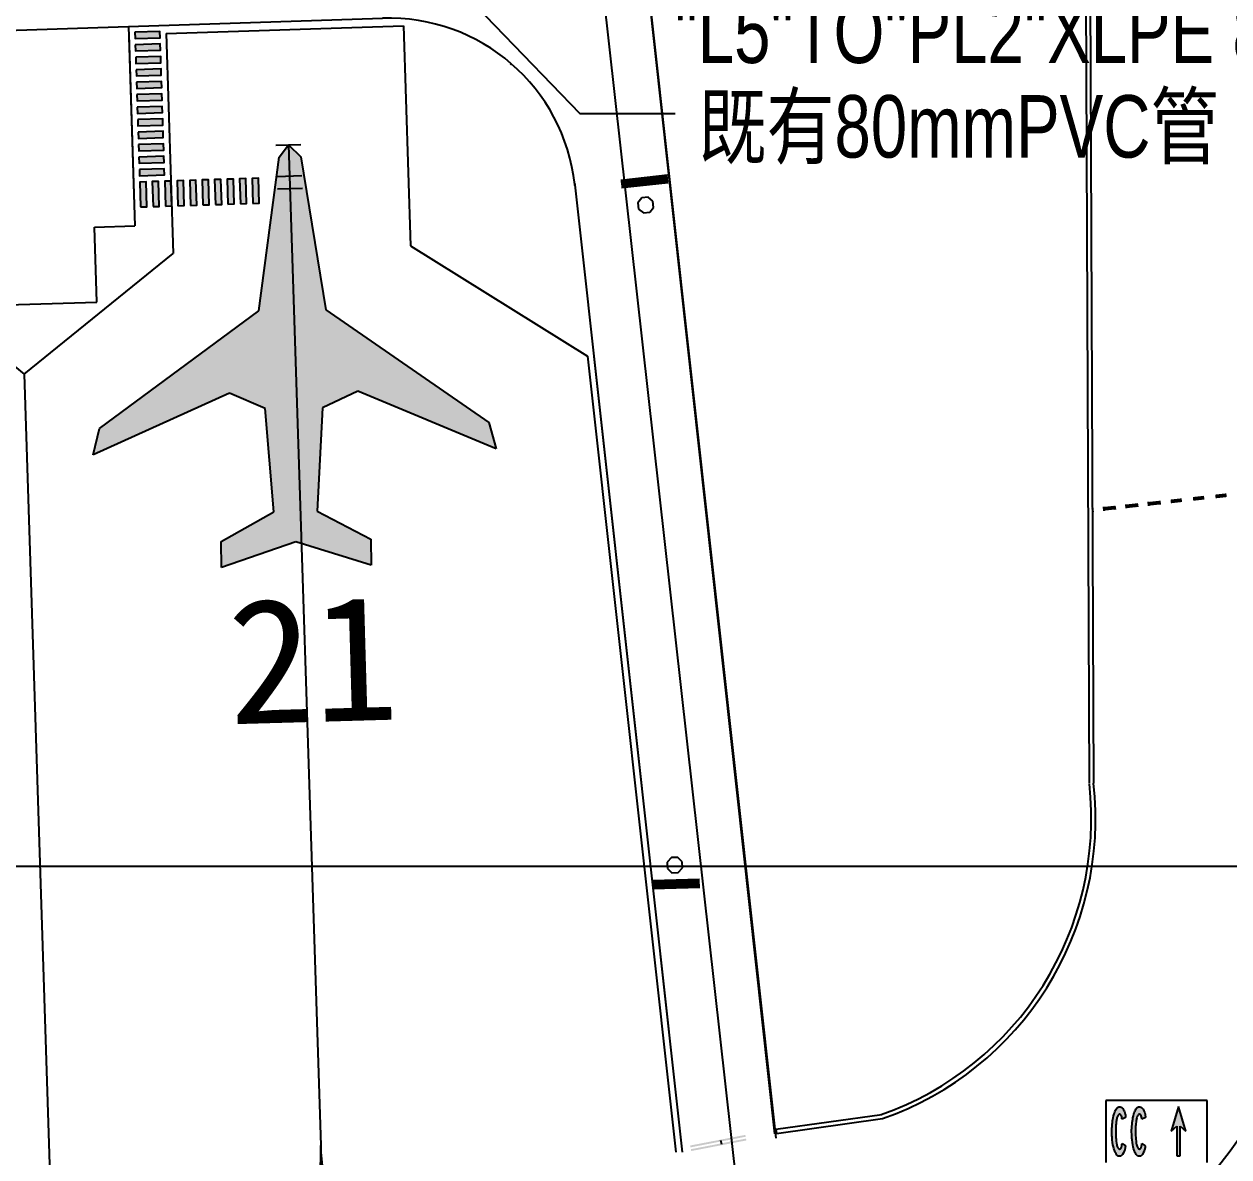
# Model space of a CAD drawing. Header units: millimetres. Extents: x 1358 to 1865, y 706 to 1003.
# Drawn here: x 1633.85 to 1657.41, y 851.99 to 874.15 of the extents above; entities that cross this region are included whole.
import ezdxf

# ---------------------------------------------------------------- set-up
doc = ezdxf.new("R2010")
doc.units = ezdxf.units.MM
doc.layers.add('建築', color=7, linetype='Continuous')
doc.layers.add('文字', color=6, linetype='Continuous')
doc.styles.add('新細明體', font='')
doc.styles.add('細明體', font='')
doc.styles.get('新細明體').set_extended_font_data('新細明體')
doc.styles.get('細明體').set_extended_font_data('細明體')

msp = doc.modelspace()

# ---------------------------------------------------------------- hatches: boundary and pattern name
at = {"layer": '建築', "ltscale": 1000}
h = msp.add_hatch(color=256, dxfattribs=at)
h.paths.add_polyline_path([(1636.509, 874.002), (1636.021, 873.987), (1636.025, 873.865), (1636.513, 873.88)])
h.paths.add_polyline_path([(1636.517, 873.758), (1636.029, 873.743), (1636.033, 873.621), (1636.521, 873.636)])
h.paths.add_polyline_path([(1636.525, 873.514), (1636.037, 873.499), (1636.041, 873.377), (1636.529, 873.392)])
h.paths.add_polyline_path([(1636.533, 873.27), (1636.045, 873.255), (1636.049, 873.133), (1636.537, 873.148)])
h.paths.add_polyline_path([(1636.541, 873.026), (1636.053, 873.011), (1636.057, 872.889), (1636.545, 872.904)])
h.paths.add_polyline_path([(1636.549, 872.782), (1636.061, 872.767), (1636.064, 872.645), (1636.553, 872.66)])
h.paths.add_polyline_path([(1636.556, 872.538), (1636.068, 872.523), (1636.072, 872.401), (1636.56, 872.416)])
h.paths.add_polyline_path([(1636.564, 872.294), (1636.076, 872.279), (1636.08, 872.157), (1636.568, 872.172)])
h.paths.add_polyline_path([(1636.572, 872.05), (1636.084, 872.035), (1636.088, 871.912), (1636.576, 871.928)])
h.paths.add_polyline_path([(1636.58, 871.806), (1636.092, 871.79), (1636.096, 871.668), (1636.584, 871.684)])
h.paths.add_polyline_path([(1636.588, 871.562), (1636.1, 871.546), (1636.104, 871.424), (1636.592, 871.44)])
h.paths.add_polyline_path([(1636.596, 871.318), (1636.108, 871.302), (1636.112, 871.18), (1636.6, 871.196)])
h.paths.add_polyline_path([(1636.238, 871.062), (1636.116, 871.058), (1636.131, 870.57), (1636.253, 870.574)])
h.paths.add_polyline_path([(1636.482, 871.07), (1636.36, 871.066), (1636.375, 870.578), (1636.497, 870.582)])
h.paths.add_polyline_path([(1636.726, 871.078), (1636.604, 871.074), (1636.619, 870.586), (1636.741, 870.59)])
h.paths.add_polyline_path([(1636.97, 871.086), (1636.848, 871.082), (1636.863, 870.594), (1636.985, 870.598)])
h.paths.add_polyline_path([(1637.214, 871.094), (1637.092, 871.09), (1637.107, 870.602), (1637.229, 870.606)])
h.paths.add_polyline_path([(1637.458, 871.102), (1637.336, 871.098), (1637.351, 870.61), (1637.473, 870.613)])
h.paths.add_polyline_path([(1637.702, 871.109), (1637.58, 871.105), (1637.595, 870.617), (1637.717, 870.621)])
h.paths.add_polyline_path([(1637.946, 871.117), (1637.824, 871.113), (1637.839, 870.625), (1637.961, 870.629)])
h.paths.add_polyline_path([(1638.19, 871.125), (1638.068, 871.121), (1638.083, 870.633), (1638.205, 870.637)])
h.paths.add_polyline_path([(1638.434, 871.133), (1638.312, 871.129), (1638.327, 870.641), (1638.449, 870.645)])
for points in [[(1639.023, 871.787), (1639.264, 871.551), (1639.755, 868.559), (1642.937, 866.352), (1643.081, 865.843), (1640.378, 866.97), (1639.69, 866.644), (1639.582, 864.622), (1640.631, 864.074), (1640.639, 863.567), (1639.17, 864.019), (1637.715, 863.521), (1637.707, 864.029), (1638.739, 864.609), (1638.568, 866.627), (1637.871, 866.931), (1635.204, 865.721), (1635.332, 866.235), (1638.445, 868.539), (1638.842, 871.544)], [(1655.224, 852.021), (1655.231, 852.015), (1655.241, 852.009), (1655.253, 852.004), (1655.261, 852.003), (1655.268, 852.003), (1655.277, 852.003), (1655.287, 852.006), (1655.295, 852.009), (1655.304, 852.015), (1655.315, 852.024), (1655.328, 852.038), (1655.347, 852.069), (1655.362, 852.104), (1655.371, 852.131), (1655.381, 852.175), (1655.385, 852.211), (1655.32, 852.255), (1655.319, 852.25), (1655.318, 852.244), (1655.316, 852.232), (1655.315, 852.222), (1655.314, 852.214), (1655.313, 852.206), (1655.311, 852.198), (1655.309, 852.189), (1655.306, 852.178), (1655.304, 852.173), (1655.301, 852.166), (1655.295, 852.158), (1655.289, 852.152), (1655.281, 852.148), (1655.272, 852.146), (1655.261, 852.146), (1655.251, 852.152), (1655.243, 852.161), (1655.238, 852.168), (1655.232, 852.179), (1655.225, 852.197), (1655.219, 852.214), (1655.215, 852.234), (1655.209, 852.262), (1655.204, 852.299), (1655.2, 852.339), (1655.198, 852.37), (1655.195, 852.41), (1655.194, 852.461), (1655.194, 852.512), (1655.195, 852.542), (1655.195, 852.558), (1655.196, 852.584), (1655.199, 852.619), (1655.2, 852.638), (1655.204, 852.675), (1655.205, 852.685), (1655.208, 852.701), (1655.211, 852.721), (1655.214, 852.734), (1655.219, 852.757), (1655.227, 852.782), (1655.234, 852.797), (1655.242, 852.811), (1655.253, 852.821), (1655.26, 852.825), (1655.268, 852.826), (1655.28, 852.823), (1655.289, 852.818), (1655.295, 852.812), (1655.302, 852.802), (1655.306, 852.793), (1655.311, 852.778), (1655.312, 852.773), (1655.314, 852.762), (1655.316, 852.751), (1655.317, 852.74), (1655.319, 852.728), (1655.387, 852.759), (1655.388, 852.768), (1655.387, 852.782), (1655.385, 852.807), (1655.381, 852.829), (1655.375, 852.853), (1655.365, 852.881), (1655.359, 852.895), (1655.349, 852.913), (1655.343, 852.923), (1655.333, 852.937), (1655.319, 852.95), (1655.311, 852.956), (1655.298, 852.965), (1655.281, 852.97), (1655.268, 852.972), (1655.26, 852.972), (1655.252, 852.97), (1655.242, 852.966), (1655.228, 852.957), (1655.215, 852.944), (1655.203, 852.928), (1655.192, 852.908), (1655.182, 852.887), (1655.175, 852.87), (1655.168, 852.849), (1655.162, 852.831), (1655.152, 852.796), (1655.144, 852.758), (1655.138, 852.729), (1655.133, 852.696), (1655.129, 852.663), (1655.125, 852.632), (1655.122, 852.588), (1655.12, 852.553), (1655.119, 852.52), (1655.119, 852.504), (1655.119, 852.473), (1655.119, 852.439), (1655.121, 852.401), (1655.122, 852.383), (1655.124, 852.356), (1655.127, 852.325), (1655.133, 852.275), (1655.14, 852.23), (1655.149, 852.186), (1655.157, 852.156), (1655.162, 852.138), (1655.168, 852.121), (1655.174, 852.103), (1655.179, 852.092), (1655.188, 852.072), (1655.2, 852.05), (1655.209, 852.038), (1655.218, 852.027)], [(1655.706, 852.728), (1655.705, 852.74), (1655.703, 852.751), (1655.701, 852.762), (1655.699, 852.773), (1655.698, 852.778), (1655.693, 852.793), (1655.689, 852.802), (1655.682, 852.812), (1655.676, 852.818), (1655.667, 852.823), (1655.657, 852.825), (1655.653, 852.825), (1655.647, 852.825), (1655.64, 852.821), (1655.63, 852.811), (1655.621, 852.797), (1655.615, 852.782), (1655.606, 852.757), (1655.601, 852.734), (1655.598, 852.721), (1655.595, 852.701), (1655.593, 852.685), (1655.591, 852.675), (1655.587, 852.638), (1655.586, 852.619), (1655.583, 852.584), (1655.582, 852.558), (1655.582, 852.542), (1655.582, 852.512), (1655.582, 852.461), (1655.582, 852.41), (1655.585, 852.37), (1655.587, 852.339), (1655.591, 852.299), (1655.597, 852.262), (1655.602, 852.234), (1655.607, 852.214), (1655.612, 852.197), (1655.619, 852.179), (1655.625, 852.168), (1655.63, 852.161), (1655.636, 852.155), (1655.64, 852.151), (1655.646, 852.148), (1655.651, 852.146), (1655.656, 852.146), (1655.662, 852.147), (1655.665, 852.148), (1655.669, 852.149), (1655.672, 852.15), (1655.674, 852.151), (1655.677, 852.154), (1655.68, 852.156), (1655.683, 852.159), (1655.686, 852.164), (1655.689, 852.168), (1655.691, 852.173), (1655.693, 852.177), (1655.694, 852.18), (1655.696, 852.186), (1655.697, 852.191), (1655.699, 852.198), (1655.7, 852.206), (1655.701, 852.214), (1655.702, 852.222), (1655.704, 852.232), (1655.705, 852.244), (1655.707, 852.25), (1655.708, 852.255), (1655.772, 852.211), (1655.768, 852.175), (1655.758, 852.131), (1655.749, 852.104), (1655.734, 852.069), (1655.715, 852.038), (1655.702, 852.024), (1655.691, 852.015), (1655.682, 852.009), (1655.674, 852.006), (1655.664, 852.003), (1655.655, 852.003), (1655.648, 852.003), (1655.64, 852.004), (1655.628, 852.009), (1655.618, 852.015), (1655.611, 852.021), (1655.605, 852.027), (1655.596, 852.038), (1655.588, 852.05), (1655.575, 852.072), (1655.566, 852.092), (1655.561, 852.103), (1655.555, 852.121), (1655.549, 852.138), (1655.544, 852.156), (1655.537, 852.186), (1655.527, 852.23), (1655.52, 852.275), (1655.514, 852.325), (1655.511, 852.356), (1655.509, 852.383), (1655.508, 852.401), (1655.507, 852.439), (1655.506, 852.473), (1655.506, 852.504), (1655.506, 852.52), (1655.507, 852.553), (1655.509, 852.588), (1655.513, 852.632), (1655.516, 852.663), (1655.52, 852.696), (1655.526, 852.729), (1655.531, 852.758), (1655.539, 852.796), (1655.549, 852.831), (1655.555, 852.849), (1655.562, 852.87), (1655.569, 852.887), (1655.579, 852.908), (1655.59, 852.928), (1655.602, 852.944), (1655.616, 852.957), (1655.629, 852.966), (1655.639, 852.97), (1655.647, 852.972), (1655.655, 852.972), (1655.668, 852.97), (1655.685, 852.965), (1655.699, 852.956), (1655.707, 852.95), (1655.72, 852.937), (1655.73, 852.923), (1655.736, 852.913), (1655.746, 852.895), (1655.752, 852.881), (1655.762, 852.853), (1655.768, 852.829), (1655.772, 852.807), (1655.774, 852.782), (1655.775, 852.768), (1655.774, 852.759)], [(1656.423, 852.011), (1656.456, 852.011), (1656.456, 852.592), (1656.568, 852.495), (1656.423, 852.978), (1656.277, 852.495), (1656.389, 852.592), (1656.389, 852.011)]]:
    msp.add_hatch(color=256, dxfattribs=at).paths.add_polyline_path(points)
h = msp.add_hatch(color=256, dxfattribs=at)
h.paths.add_polyline_path([(1656.487, 864.836), (1656.483, 864.872), (1656.265, 864.848), (1656.269, 864.812)])
h.paths.add_polyline_path([(1656.491, 864.8), (1656.487, 864.836), (1656.269, 864.812), (1656.273, 864.775)])
h = msp.add_hatch(color=256, dxfattribs=at)
h.paths.add_polyline_path([(1656.924, 864.884), (1656.92, 864.921), (1656.702, 864.897), (1656.706, 864.86)])
h.paths.add_polyline_path([(1656.928, 864.848), (1656.924, 864.884), (1656.706, 864.86), (1656.71, 864.824)])
h = msp.add_hatch(color=256, dxfattribs=at)
h.paths.add_polyline_path([(1657.361, 864.933), (1657.357, 864.969), (1657.139, 864.945), (1657.143, 864.909)])
h.paths.add_polyline_path([(1657.365, 864.896), (1657.361, 864.933), (1657.143, 864.909), (1657.147, 864.872)])
h = msp.add_hatch(color=256, dxfattribs=at)
h.paths.add_polyline_path([(1655.177, 864.691), (1655.173, 864.727), (1654.955, 864.703), (1654.959, 864.666)])
h.paths.add_polyline_path([(1655.181, 864.654), (1655.177, 864.691), (1654.959, 864.666), (1654.963, 864.63)])
h = msp.add_hatch(color=256, dxfattribs=at)
h.paths.add_polyline_path([(1655.614, 864.739), (1655.61, 864.775), (1655.391, 864.751), (1655.395, 864.715)])
h.paths.add_polyline_path([(1655.618, 864.703), (1655.614, 864.739), (1655.395, 864.715), (1655.399, 864.678)])
h = msp.add_hatch(color=256, dxfattribs=at)
h.paths.add_polyline_path([(1656.051, 864.787), (1656.047, 864.824), (1655.828, 864.8), (1655.832, 864.763)])
h.paths.add_polyline_path([(1656.055, 864.751), (1656.051, 864.787), (1655.832, 864.763), (1655.836, 864.727)])
h = msp.add_hatch(color=256, dxfattribs=at)
h.paths.add_polyline_path([(1647.957, 852.404), (1647.954, 852.422), (1646.875, 852.214), (1646.878, 852.196)])
h.paths.add_polyline_path([(1647.961, 852.386), (1647.957, 852.404), (1646.878, 852.196), (1646.882, 852.178)])
h.paths.add_polyline_path([(1646.889, 852.142), (1646.892, 852.124), (1647.971, 852.332), (1647.968, 852.35)])
h.paths.add_polyline_path([(1647.975, 852.314), (1647.971, 852.332), (1646.892, 852.124), (1646.896, 852.106)])

# ---------------------------------------------------------------- linework, layer by layer
at = {"color": 5, "linetype": 'ByBlock'}
msp.add_lwpolyline([(1511.587, 883.992), (1798.346, 883.992), (1798.346, 857.67), (1511.587, 857.67)], close=True, dxfattribs=at)
at = {"layer": '建築', "ltscale": 1000}
for p, q in [((1641.448, 908.08, -0.309), (1649.557, 835.567, -0.309)), ((1644.182, 891.739, -0.309), (1648.551, 852.36, -0.309)), ((1644.182, 891.739, -0.309), (1648.523, 852.442, -0.309)), ((1654.6, 877.716, -0.309), (1654.677, 859.3, -0.309)), ((1654.685, 877.716, -0.309), (1654.763, 859.301, -0.309)), ((1635.896, 874.101, -0.309), (1640.861, 874.263, -0.309)), ((1630.527, 873.925, -0.309), (1635.896, 874.101, -0.309)), ((1635.896, 874.101, -0.309), (1636.021, 870.2, -0.309)), ((1636.633, 873.965, -0.309), (1641.269, 874.115, -0.309)), ((1641.269, 874.115, -0.309), (1641.408, 869.812, -0.309)), ((1641.269, 874.115, -0.309), (1641.408, 869.812, -0.309)), ((1635.901, 873.941, -0.309), (1636.021, 870.2, -0.309)), ((1636.633, 873.965, -0.309), (1636.771, 869.663, -0.309)), ((1636.633, 873.965, -0.309), (1636.771, 869.663, -0.309)), ((1643.366, 873.357, -0.309), (1643.39, 873.385, -0.309)), ((1638.779, 871.779, -0.309), (1639.267, 871.795, -0.309)), ((1638.779, 871.779, -0.309), (1639.267, 871.795, -0.309)), ((1638.842, 871.544, -0.309), (1639.023, 871.787, -0.309)), ((1639.023, 871.787, -0.309), (1639.653, 852.216, -0.309)), ((1639.023, 871.787, -0.309), (1639.264, 871.551, -0.309)), ((1639.023, 871.787, -0.309), (1639.653, 852.216, -0.309)), ((1638.445, 868.539, -0.309), (1638.842, 871.544, -0.309)), ((1639.264, 871.551, -0.309), (1639.755, 868.559, -0.309)), ((1638.799, 871.169, -0.309), (1639.287, 871.185, -0.309)), ((1638.799, 871.169, -0.309), (1639.287, 871.185, -0.309)), ((1644.639, 871.008, -0.309), (1644.602, 871.004, -0.309)), ((1644.621, 871.006, -0.309), (1646.72, 852.087, -0.309)), ((1646.43, 871.189, -0.309), (1645.52, 871.088, -0.309)), ((1646.432, 871.177, -0.309), (1645.522, 871.076, -0.309)), ((1646.433, 871.165, -0.309), (1645.523, 871.064, -0.309)), ((1646.434, 871.153, -0.309), (1645.524, 871.052, -0.309)), ((1646.436, 871.141, -0.309), (1645.526, 871.04, -0.309)), ((1646.437, 871.129, -0.309), (1645.527, 871.028, -0.309)), ((1646.438, 871.116, -0.309), (1645.528, 871.015, -0.309)), ((1646.44, 871.104, -0.309), (1645.53, 871.003, -0.309)), ((1646.441, 871.092, -0.309), (1645.531, 870.991, -0.309)), ((1646.442, 871.08, -0.309), (1645.532, 870.979, -0.309)), ((1646.444, 871.068, -0.309), (1645.534, 870.967, -0.309)), ((1646.445, 871.056, -0.309), (1645.535, 870.955, -0.309)), ((1646.446, 871.044, -0.309), (1645.536, 870.943, -0.309)), ((1638.807, 870.925, -0.309), (1639.295, 870.941, -0.309)), ((1638.807, 870.925, -0.309), (1639.295, 870.941, -0.309)), ((1645.931, 870.746, -0.309), (1645.855, 870.651, -0.309)), ((1646.052, 870.759, -0.309), (1645.931, 870.746, -0.309)), ((1646.148, 870.683, -0.309), (1646.052, 870.759, -0.309)), ((1645.855, 870.651, -0.309), (1645.868, 870.529, -0.309)), ((1645.868, 870.529, -0.309), (1645.964, 870.453, -0.309)), ((1646.085, 870.466, -0.309), (1646.161, 870.562, -0.309)), ((1646.161, 870.562, -0.309), (1646.148, 870.683, -0.309)), ((1645.964, 870.453, -0.309), (1646.085, 870.466, -0.309)), ((1630.53, 870.024, -0.309), (1633.855, 867.297, -0.309)), ((1635.228, 870.175, -0.309), (1636.021, 870.2, -0.309)), ((1635.228, 870.175, -0.309), (1636.021, 870.2, -0.309)), ((1635.275, 868.711, -0.309), (1635.228, 870.175, -0.309)), ((1635.275, 868.711, -0.309), (1635.228, 870.175, -0.309)), ((1635.275, 868.711, -0.309), (1635.228, 870.175, -0.309)), ((1641.408, 869.812, -0.309), (1644.87, 867.651, -0.309)), ((1641.408, 869.812, -0.309), (1644.87, 867.651, -0.309)), ((1633.855, 867.297, -0.309), (1636.771, 869.663, -0.309)), ((1633.855, 867.297, -0.309), (1636.771, 869.663, -0.309)), ((1632.347, 868.617, -0.309), (1635.275, 868.711, -0.309)), ((1632.347, 868.617, -0.309), (1635.275, 868.711, -0.309)), ((1635.332, 866.235, -0.309), (1638.445, 868.539, -0.309)), ((1639.755, 868.559, -0.309), (1642.937, 866.352, -0.309)), ((1644.87, 867.651, -0.309), (1646.597, 852.086, -0.309)), ((1644.993, 867.647, -0.309), (1646.72, 852.087, -0.309)), ((1633.855, 867.297, -0.309), (1634.399, 850.383, -0.309)), ((1640.378, 866.97, -0.309), (1639.69, 866.644, -0.309)), ((1643.081, 865.843, -0.309), (1640.378, 866.97, -0.309)), ((1637.871, 866.931, -0.309), (1635.204, 865.721, -0.309)), ((1638.568, 866.627, -0.309), (1637.871, 866.931, -0.309)), ((1638.739, 864.609, -0.309), (1638.568, 866.627, -0.309)), ((1639.69, 866.644, -0.309), (1639.582, 864.622, -0.309)), ((1642.937, 866.352, -0.309), (1643.081, 865.843, -0.309)), ((1635.204, 865.721, -0.309), (1635.332, 866.235, -0.309)), ((1637.707, 864.029, -0.309), (1638.739, 864.609, -0.309)), ((1639.582, 864.622, -0.309), (1640.631, 864.074, -0.309)), ((1654.736, 864.679, -0.309), (1654.744, 864.606, -0.309)), ((1654.736, 864.679, -0.309), (1654.744, 864.606, -0.309)), ((1654.736, 864.679, -0.309), (1654.744, 864.606, -0.309)), ((1654.736, 864.679, -0.309), (1654.744, 864.606, -0.309)), ((1654.955, 864.703, -0.309), (1654.963, 864.63, -0.309)), ((1655.173, 864.727, -0.309), (1655.181, 864.654, -0.309)), ((1655.173, 864.727, -0.309), (1655.181, 864.654, -0.309)), ((1655.391, 864.751, -0.309), (1655.399, 864.678, -0.309)), ((1655.61, 864.775, -0.309), (1655.618, 864.703, -0.309)), ((1655.828, 864.8, -0.309), (1655.836, 864.727, -0.309)), ((1656.047, 864.824, -0.309), (1656.055, 864.751, -0.309)), ((1637.715, 863.521, -0.309), (1637.707, 864.029, -0.309)), ((1639.17, 864.019, -0.309), (1637.715, 863.521, -0.309)), ((1640.639, 863.567, -0.309), (1639.17, 864.019, -0.309)), ((1640.631, 864.074, -0.309), (1640.639, 863.567, -0.309)), ((1646.512, 857.845, -0.309), (1646.428, 857.756, -0.309)), ((1646.634, 857.848, -0.309), (1646.512, 857.845, -0.309)), ((1646.722, 857.764, -0.309), (1646.634, 857.848, -0.309)), ((1646.428, 857.756, -0.309), (1646.431, 857.634, -0.309)), ((1646.431, 857.634, -0.309), (1646.52, 857.55, -0.309)), ((1646.52, 857.55, -0.309), (1646.642, 857.554, -0.309)), ((1646.642, 857.554, -0.309), (1646.726, 857.642, -0.309)), ((1646.726, 857.642, -0.309), (1646.722, 857.764, -0.309)), ((1647.059, 857.416, -0.309), (1646.143, 857.389, -0.309)), ((1647.059, 857.403, -0.309), (1646.144, 857.377, -0.309)), ((1647.059, 857.391, -0.309), (1646.144, 857.365, -0.309)), ((1647.06, 857.379, -0.309), (1646.144, 857.352, -0.309)), ((1647.06, 857.367, -0.309), (1646.145, 857.34, -0.309)), ((1647.06, 857.355, -0.309), (1646.145, 857.328, -0.309)), ((1647.061, 857.342, -0.309), (1646.145, 857.316, -0.309)), ((1647.061, 857.33, -0.309), (1646.146, 857.304, -0.309)), ((1647.061, 857.318, -0.309), (1646.146, 857.291, -0.309)), ((1647.062, 857.306, -0.309), (1646.147, 857.279, -0.309)), ((1647.062, 857.294, -0.309), (1646.147, 857.267, -0.309)), ((1647.062, 857.281, -0.309), (1646.147, 857.255, -0.309)), ((1647.063, 857.269, -0.309), (1646.148, 857.243, -0.309)), ((1646.148, 857.243, -0.309), (1647.063, 857.269, -0.309)), ((1656.981, 853.092, -0.309), (1654.998, 853.092, -0.309)), ((1654.998, 853.092, -0.309), (1654.998, 851.882, -0.309)), ((1656.981, 851.882, -0.309), (1656.981, 853.092, -0.309)), ((1648.553, 852.535, -0.309), (1650.625, 852.824, -0.309)), ((1655.152, 852.796, -0.309), (1655.162, 852.831, -0.309)), ((1655.162, 852.831, -0.309), (1655.168, 852.849, -0.309)), ((1655.168, 852.849, -0.309), (1655.175, 852.87, -0.309)), ((1655.175, 852.87, -0.309), (1655.182, 852.887, -0.309)), ((1655.182, 852.887, -0.309), (1655.192, 852.908, -0.309)), ((1655.192, 852.908, -0.309), (1655.203, 852.928, -0.309)), ((1655.203, 852.928, -0.309), (1655.215, 852.944, -0.309)), ((1655.215, 852.944, -0.309), (1655.228, 852.957, -0.309)), ((1655.228, 852.957, -0.309), (1655.242, 852.966, -0.309)), ((1655.242, 852.966, -0.309), (1655.252, 852.97, -0.309)), ((1655.252, 852.97, -0.309), (1655.26, 852.972, -0.309)), ((1655.26, 852.825, -0.309), (1655.253, 852.821, -0.309)), ((1655.26, 852.972, -0.309), (1655.268, 852.972, -0.309)), ((1655.266, 852.825, -0.309), (1655.26, 852.825, -0.309)), ((1655.27, 852.825, -0.309), (1655.266, 852.825, -0.309)), ((1655.268, 852.972, -0.309), (1655.281, 852.97, -0.309)), ((1655.28, 852.823, -0.309), (1655.27, 852.825, -0.309)), ((1655.289, 852.818, -0.309), (1655.28, 852.823, -0.309)), ((1655.281, 852.97, -0.309), (1655.298, 852.965, -0.309)), ((1655.298, 852.965, -0.309), (1655.311, 852.956, -0.309)), ((1655.311, 852.956, -0.309), (1655.319, 852.95, -0.309)), ((1655.319, 852.95, -0.309), (1655.333, 852.937, -0.309)), ((1655.333, 852.937, -0.309), (1655.343, 852.923, -0.309)), ((1655.343, 852.923, -0.309), (1655.349, 852.913, -0.309)), ((1655.349, 852.913, -0.309), (1655.359, 852.895, -0.309)), ((1655.359, 852.895, -0.309), (1655.365, 852.881, -0.309)), ((1655.365, 852.881, -0.309), (1655.375, 852.853, -0.309)), ((1655.375, 852.853, -0.309), (1655.381, 852.829, -0.309)), ((1655.381, 852.829, -0.309), (1655.385, 852.807, -0.309)), ((1655.539, 852.796, -0.309), (1655.549, 852.831, -0.309)), ((1655.549, 852.831, -0.309), (1655.555, 852.849, -0.309)), ((1655.555, 852.849, -0.309), (1655.562, 852.87, -0.309)), ((1655.562, 852.87, -0.309), (1655.569, 852.887, -0.309)), ((1655.569, 852.887, -0.309), (1655.579, 852.908, -0.309)), ((1655.579, 852.908, -0.309), (1655.59, 852.928, -0.309)), ((1655.59, 852.928, -0.309), (1655.602, 852.944, -0.309)), ((1655.602, 852.944, -0.309), (1655.616, 852.957, -0.309)), ((1655.616, 852.957, -0.309), (1655.629, 852.966, -0.309)), ((1655.629, 852.966, -0.309), (1655.639, 852.97, -0.309)), ((1655.639, 852.97, -0.309), (1655.647, 852.972, -0.309)), ((1655.647, 852.825, -0.309), (1655.64, 852.821, -0.309)), ((1655.647, 852.972, -0.309), (1655.655, 852.972, -0.309)), ((1655.653, 852.825, -0.309), (1655.647, 852.825, -0.309)), ((1655.657, 852.825, -0.309), (1655.653, 852.825, -0.309)), ((1655.655, 852.972, -0.309), (1655.668, 852.97, -0.309)), ((1655.667, 852.823, -0.309), (1655.657, 852.825, -0.309)), ((1655.676, 852.818, -0.309), (1655.667, 852.823, -0.309)), ((1655.668, 852.97, -0.309), (1655.685, 852.965, -0.309)), ((1655.685, 852.965, -0.309), (1655.699, 852.956, -0.309)), ((1655.699, 852.956, -0.309), (1655.707, 852.95, -0.309)), ((1655.707, 852.95, -0.309), (1655.72, 852.937, -0.309)), ((1655.72, 852.937, -0.309), (1655.73, 852.923, -0.309)), ((1655.73, 852.923, -0.309), (1655.736, 852.913, -0.309)), ((1655.736, 852.913, -0.309), (1655.746, 852.895, -0.309)), ((1655.746, 852.895, -0.309), (1655.752, 852.881, -0.309)), ((1655.752, 852.881, -0.309), (1655.762, 852.853, -0.309)), ((1655.762, 852.853, -0.309), (1655.768, 852.829, -0.309)), ((1655.768, 852.829, -0.309), (1655.772, 852.807, -0.309)), ((1656.423, 852.978, -0.309), (1656.277, 852.495, -0.309)), ((1656.568, 852.495, -0.309), (1656.423, 852.978, -0.309)), ((1648.565, 852.45, -0.309), (1650.637, 852.74, -0.309)), ((1655.12, 852.553, -0.309), (1655.122, 852.588, -0.309)), ((1655.122, 852.588, -0.309), (1655.125, 852.632, -0.309)), ((1655.125, 852.632, -0.309), (1655.129, 852.663, -0.309)), ((1655.129, 852.663, -0.309), (1655.133, 852.696, -0.309)), ((1655.133, 852.696, -0.309), (1655.138, 852.729, -0.309)), ((1655.138, 852.729, -0.309), (1655.144, 852.758, -0.309)), ((1655.144, 852.758, -0.309), (1655.152, 852.796, -0.309)), ((1655.199, 852.619, -0.309), (1655.196, 852.584, -0.309)), ((1655.2, 852.638, -0.309), (1655.199, 852.619, -0.309)), ((1655.204, 852.675, -0.309), (1655.2, 852.638, -0.309)), ((1655.205, 852.685, -0.309), (1655.204, 852.675, -0.309)), ((1655.208, 852.701, -0.309), (1655.205, 852.685, -0.309)), ((1655.211, 852.721, -0.309), (1655.208, 852.701, -0.309)), ((1655.214, 852.734, -0.309), (1655.211, 852.721, -0.309)), ((1655.219, 852.757, -0.309), (1655.214, 852.734, -0.309)), ((1655.227, 852.782, -0.309), (1655.219, 852.757, -0.309)), ((1655.234, 852.797, -0.309), (1655.227, 852.782, -0.309)), ((1655.242, 852.811, -0.309), (1655.234, 852.797, -0.309)), ((1655.253, 852.821, -0.309), (1655.242, 852.811, -0.309)), ((1655.295, 852.812, -0.309), (1655.289, 852.818, -0.309)), ((1655.302, 852.802, -0.309), (1655.295, 852.812, -0.309)), ((1655.306, 852.793, -0.309), (1655.302, 852.802, -0.309)), ((1655.311, 852.778, -0.309), (1655.306, 852.793, -0.309)), ((1655.312, 852.773, -0.309), (1655.311, 852.778, -0.309)), ((1655.314, 852.762, -0.309), (1655.312, 852.773, -0.309)), ((1655.316, 852.751, -0.309), (1655.314, 852.762, -0.309)), ((1655.317, 852.74, -0.309), (1655.316, 852.751, -0.309)), ((1655.319, 852.728, -0.309), (1655.317, 852.74, -0.309)), ((1655.387, 852.759, -0.309), (1655.319, 852.728, -0.309)), ((1655.385, 852.807, -0.309), (1655.387, 852.782, -0.309)), ((1655.387, 852.782, -0.309), (1655.388, 852.768, -0.309)), ((1655.388, 852.768, -0.309), (1655.387, 852.759, -0.309)), ((1655.507, 852.553, -0.309), (1655.509, 852.588, -0.309)), ((1655.509, 852.588, -0.309), (1655.513, 852.632, -0.309)), ((1655.513, 852.632, -0.309), (1655.516, 852.663, -0.309)), ((1655.516, 852.663, -0.309), (1655.52, 852.696, -0.309)), ((1655.52, 852.696, -0.309), (1655.526, 852.729, -0.309)), ((1655.526, 852.729, -0.309), (1655.531, 852.758, -0.309)), ((1655.531, 852.758, -0.309), (1655.539, 852.796, -0.309)), ((1655.586, 852.619, -0.309), (1655.583, 852.584, -0.309)), ((1655.587, 852.638, -0.309), (1655.586, 852.619, -0.309)), ((1655.591, 852.675, -0.309), (1655.587, 852.638, -0.309)), ((1655.593, 852.685, -0.309), (1655.591, 852.675, -0.309)), ((1655.595, 852.701, -0.309), (1655.593, 852.685, -0.309)), ((1655.598, 852.721, -0.309), (1655.595, 852.701, -0.309)), ((1655.601, 852.734, -0.309), (1655.598, 852.721, -0.309)), ((1655.606, 852.757, -0.309), (1655.601, 852.734, -0.309)), ((1655.615, 852.782, -0.309), (1655.606, 852.757, -0.309)), ((1655.621, 852.797, -0.309), (1655.615, 852.782, -0.309)), ((1655.63, 852.811, -0.309), (1655.621, 852.797, -0.309)), ((1655.64, 852.821, -0.309), (1655.63, 852.811, -0.309)), ((1655.682, 852.812, -0.309), (1655.676, 852.818, -0.309)), ((1655.689, 852.802, -0.309), (1655.682, 852.812, -0.309)), ((1655.693, 852.793, -0.309), (1655.689, 852.802, -0.309)), ((1655.698, 852.778, -0.309), (1655.693, 852.793, -0.309)), ((1655.699, 852.773, -0.309), (1655.698, 852.778, -0.309)), ((1655.701, 852.762, -0.309), (1655.699, 852.773, -0.309)), ((1655.703, 852.751, -0.309), (1655.701, 852.762, -0.309)), ((1655.705, 852.74, -0.309), (1655.703, 852.751, -0.309)), ((1655.706, 852.728, -0.309), (1655.705, 852.74, -0.309)), ((1655.774, 852.759, -0.309), (1655.706, 852.728, -0.309)), ((1655.772, 852.807, -0.309), (1655.774, 852.782, -0.309)), ((1655.774, 852.782, -0.309), (1655.775, 852.768, -0.309)), ((1655.775, 852.768, -0.309), (1655.774, 852.759, -0.309)), ((1656.277, 852.495, -0.309), (1656.389, 852.592, -0.309)), ((1656.389, 852.592, -0.309), (1656.389, 852.011, -0.309)), ((1656.456, 852.011, -0.309), (1656.456, 852.592, -0.309)), ((1656.456, 852.592, -0.309), (1656.568, 852.495, -0.309)), ((1648.549, 852.534, -0.309), (1648.565, 852.45, -0.309)), ((1655.119, 852.52, -0.309), (1655.12, 852.553, -0.309)), ((1655.119, 852.504, -0.309), (1655.119, 852.52, -0.309)), ((1655.119, 852.473, -0.309), (1655.119, 852.504, -0.309)), ((1655.119, 852.439, -0.309), (1655.119, 852.473, -0.309)), ((1655.121, 852.401, -0.309), (1655.119, 852.439, -0.309)), ((1655.122, 852.383, -0.309), (1655.121, 852.401, -0.309)), ((1655.124, 852.356, -0.309), (1655.122, 852.383, -0.309)), ((1655.127, 852.325, -0.309), (1655.124, 852.356, -0.309)), ((1655.195, 852.542, -0.309), (1655.194, 852.512, -0.309)), ((1655.194, 852.512, -0.309), (1655.194, 852.461, -0.309)), ((1655.194, 852.461, -0.309), (1655.195, 852.41, -0.309)), ((1655.196, 852.584, -0.309), (1655.195, 852.558, -0.309)), ((1655.195, 852.558, -0.309), (1655.195, 852.542, -0.309)), ((1655.195, 852.41, -0.309), (1655.198, 852.37, -0.309)), ((1655.198, 852.37, -0.309), (1655.2, 852.339, -0.309)), ((1655.506, 852.52, -0.309), (1655.507, 852.553, -0.309)), ((1655.506, 852.504, -0.309), (1655.506, 852.52, -0.309)), ((1655.506, 852.473, -0.309), (1655.506, 852.504, -0.309)), ((1655.507, 852.439, -0.309), (1655.506, 852.473, -0.309)), ((1655.508, 852.401, -0.309), (1655.507, 852.439, -0.309)), ((1655.509, 852.383, -0.309), (1655.508, 852.401, -0.309)), ((1655.511, 852.356, -0.309), (1655.509, 852.383, -0.309)), ((1655.514, 852.325, -0.309), (1655.511, 852.356, -0.309)), ((1655.583, 852.584, -0.309), (1655.582, 852.558, -0.309)), ((1655.582, 852.558, -0.309), (1655.582, 852.542, -0.309)), ((1655.582, 852.542, -0.309), (1655.582, 852.512, -0.309)), ((1655.582, 852.512, -0.309), (1655.582, 852.461, -0.309)), ((1655.582, 852.461, -0.309), (1655.582, 852.41, -0.309)), ((1655.582, 852.41, -0.309), (1655.585, 852.37, -0.309)), ((1655.585, 852.37, -0.309), (1655.587, 852.339, -0.309)), ((1647.471, 852.322, -0.309), (1647.487, 852.238, -0.309)), ((1655.133, 852.275, -0.309), (1655.127, 852.325, -0.309)), ((1655.14, 852.23, -0.309), (1655.133, 852.275, -0.309)), ((1655.149, 852.186, -0.309), (1655.14, 852.23, -0.309)), ((1655.157, 852.156, -0.309), (1655.149, 852.186, -0.309)), ((1655.162, 852.138, -0.309), (1655.157, 852.156, -0.309)), ((1655.168, 852.121, -0.309), (1655.162, 852.138, -0.309)), ((1655.174, 852.103, -0.309), (1655.168, 852.121, -0.309)), ((1655.2, 852.339, -0.309), (1655.204, 852.299, -0.309)), ((1655.204, 852.299, -0.309), (1655.209, 852.262, -0.309)), ((1655.209, 852.262, -0.309), (1655.215, 852.234, -0.309)), ((1655.215, 852.234, -0.309), (1655.219, 852.214, -0.309)), ((1655.219, 852.214, -0.309), (1655.225, 852.197, -0.309)), ((1655.225, 852.197, -0.309), (1655.232, 852.179, -0.309)), ((1655.232, 852.179, -0.309), (1655.238, 852.168, -0.309)), ((1655.238, 852.168, -0.309), (1655.243, 852.161, -0.309)), ((1655.243, 852.161, -0.309), (1655.248, 852.155, -0.309)), ((1655.248, 852.155, -0.309), (1655.253, 852.151, -0.309)), ((1655.253, 852.151, -0.309), (1655.259, 852.148, -0.309)), ((1655.259, 852.148, -0.309), (1655.264, 852.146, -0.309)), ((1655.264, 852.146, -0.309), (1655.269, 852.146, -0.309)), ((1655.269, 852.146, -0.309), (1655.275, 852.147, -0.309)), ((1655.275, 852.147, -0.309), (1655.278, 852.148, -0.309)), ((1655.278, 852.148, -0.309), (1655.282, 852.149, -0.309)), ((1655.282, 852.149, -0.309), (1655.284, 852.15, -0.309)), ((1655.284, 852.15, -0.309), (1655.287, 852.151, -0.309)), ((1655.287, 852.151, -0.309), (1655.29, 852.154, -0.309)), ((1655.29, 852.154, -0.309), (1655.293, 852.156, -0.309)), ((1655.293, 852.156, -0.309), (1655.296, 852.159, -0.309)), ((1655.296, 852.159, -0.309), (1655.299, 852.164, -0.309)), ((1655.299, 852.164, -0.309), (1655.302, 852.168, -0.309)), ((1655.302, 852.168, -0.309), (1655.304, 852.173, -0.309)), ((1655.304, 852.173, -0.309), (1655.306, 852.177, -0.309)), ((1655.306, 852.177, -0.309), (1655.307, 852.18, -0.309)), ((1655.307, 852.18, -0.309), (1655.309, 852.186, -0.309)), ((1655.309, 852.186, -0.309), (1655.31, 852.191, -0.309)), ((1655.31, 852.191, -0.309), (1655.311, 852.198, -0.309)), ((1655.311, 852.198, -0.309), (1655.313, 852.206, -0.309)), ((1655.313, 852.206, -0.309), (1655.314, 852.214, -0.309)), ((1655.314, 852.214, -0.309), (1655.315, 852.222, -0.309)), ((1655.315, 852.222, -0.309), (1655.316, 852.232, -0.309)), ((1655.316, 852.232, -0.309), (1655.318, 852.244, -0.309)), ((1655.318, 852.244, -0.309), (1655.319, 852.25, -0.309)), ((1655.319, 852.25, -0.309), (1655.32, 852.255, -0.309)), ((1655.32, 852.255, -0.309), (1655.385, 852.211, -0.309)), ((1655.371, 852.131, -0.309), (1655.362, 852.104, -0.309)), ((1655.381, 852.175, -0.309), (1655.371, 852.131, -0.309)), ((1655.385, 852.211, -0.309), (1655.381, 852.175, -0.309)), ((1655.52, 852.275, -0.309), (1655.514, 852.325, -0.309)), ((1655.527, 852.23, -0.309), (1655.52, 852.275, -0.309)), ((1655.537, 852.186, -0.309), (1655.527, 852.23, -0.309)), ((1655.544, 852.156, -0.309), (1655.537, 852.186, -0.309)), ((1655.549, 852.138, -0.309), (1655.544, 852.156, -0.309)), ((1655.555, 852.121, -0.309), (1655.549, 852.138, -0.309)), ((1655.561, 852.103, -0.309), (1655.555, 852.121, -0.309)), ((1655.587, 852.339, -0.309), (1655.591, 852.299, -0.309)), ((1655.591, 852.299, -0.309), (1655.597, 852.262, -0.309)), ((1655.597, 852.262, -0.309), (1655.602, 852.234, -0.309)), ((1655.602, 852.234, -0.309), (1655.607, 852.214, -0.309)), ((1655.607, 852.214, -0.309), (1655.612, 852.197, -0.309)), ((1655.612, 852.197, -0.309), (1655.619, 852.179, -0.309)), ((1655.619, 852.179, -0.309), (1655.625, 852.168, -0.309)), ((1655.625, 852.168, -0.309), (1655.63, 852.161, -0.309)), ((1655.63, 852.161, -0.309), (1655.636, 852.155, -0.309)), ((1655.636, 852.155, -0.309), (1655.64, 852.151, -0.309)), ((1655.64, 852.151, -0.309), (1655.646, 852.148, -0.309)), ((1655.646, 852.148, -0.309), (1655.651, 852.146, -0.309)), ((1655.651, 852.146, -0.309), (1655.656, 852.146, -0.309)), ((1655.656, 852.146, -0.309), (1655.662, 852.147, -0.309)), ((1655.662, 852.147, -0.309), (1655.665, 852.148, -0.309)), ((1655.665, 852.148, -0.309), (1655.669, 852.149, -0.309)), ((1655.669, 852.149, -0.309), (1655.672, 852.15, -0.309)), ((1655.672, 852.15, -0.309), (1655.674, 852.151, -0.309)), ((1655.674, 852.151, -0.309), (1655.677, 852.154, -0.309)), ((1655.677, 852.154, -0.309), (1655.68, 852.156, -0.309)), ((1655.68, 852.156, -0.309), (1655.683, 852.159, -0.309)), ((1655.683, 852.159, -0.309), (1655.686, 852.164, -0.309)), ((1655.686, 852.164, -0.309), (1655.689, 852.168, -0.309)), ((1655.689, 852.168, -0.309), (1655.691, 852.173, -0.309)), ((1655.691, 852.173, -0.309), (1655.693, 852.177, -0.309)), ((1655.693, 852.177, -0.309), (1655.694, 852.18, -0.309)), ((1655.694, 852.18, -0.309), (1655.696, 852.186, -0.309)), ((1655.696, 852.186, -0.309), (1655.697, 852.191, -0.309)), ((1655.697, 852.191, -0.309), (1655.699, 852.198, -0.309)), ((1655.699, 852.198, -0.309), (1655.7, 852.206, -0.309)), ((1655.7, 852.206, -0.309), (1655.701, 852.214, -0.309)), ((1655.701, 852.214, -0.309), (1655.702, 852.222, -0.309)), ((1655.702, 852.222, -0.309), (1655.704, 852.232, -0.309)), ((1655.704, 852.232, -0.309), (1655.705, 852.244, -0.309)), ((1655.705, 852.244, -0.309), (1655.707, 852.25, -0.309)), ((1655.707, 852.25, -0.309), (1655.708, 852.255, -0.309)), ((1655.708, 852.255, -0.309), (1655.772, 852.211, -0.309)), ((1655.758, 852.131, -0.309), (1655.749, 852.104, -0.309)), ((1655.768, 852.175, -0.309), (1655.758, 852.131, -0.309)), ((1655.772, 852.211, -0.309), (1655.768, 852.175, -0.309)), ((1655.179, 852.092, -0.309), (1655.174, 852.103, -0.309)), ((1655.188, 852.072, -0.309), (1655.179, 852.092, -0.309)), ((1655.2, 852.05, -0.309), (1655.188, 852.072, -0.309)), ((1655.209, 852.038, -0.309), (1655.2, 852.05, -0.309)), ((1655.218, 852.027, -0.309), (1655.209, 852.038, -0.309)), ((1655.224, 852.021, -0.309), (1655.218, 852.027, -0.309)), ((1655.231, 852.015, -0.309), (1655.224, 852.021, -0.309)), ((1655.241, 852.009, -0.309), (1655.231, 852.015, -0.309)), ((1655.253, 852.004, -0.309), (1655.241, 852.009, -0.309)), ((1655.261, 852.003, -0.309), (1655.253, 852.004, -0.309)), ((1655.268, 852.003, -0.309), (1655.261, 852.003, -0.309)), ((1655.277, 852.003, -0.309), (1655.268, 852.003, -0.309)), ((1655.287, 852.006, -0.309), (1655.277, 852.003, -0.309)), ((1655.295, 852.009, -0.309), (1655.287, 852.006, -0.309)), ((1655.304, 852.015, -0.309), (1655.295, 852.009, -0.309)), ((1655.315, 852.024, -0.309), (1655.304, 852.015, -0.309)), ((1655.328, 852.038, -0.309), (1655.315, 852.024, -0.309)), ((1655.347, 852.069, -0.309), (1655.328, 852.038, -0.309)), ((1655.362, 852.104, -0.309), (1655.347, 852.069, -0.309)), ((1655.566, 852.092, -0.309), (1655.561, 852.103, -0.309)), ((1655.575, 852.072, -0.309), (1655.566, 852.092, -0.309)), ((1655.588, 852.05, -0.309), (1655.575, 852.072, -0.309)), ((1655.596, 852.038, -0.309), (1655.588, 852.05, -0.309)), ((1655.605, 852.027, -0.309), (1655.596, 852.038, -0.309)), ((1655.611, 852.021, -0.309), (1655.605, 852.027, -0.309)), ((1655.618, 852.015, -0.309), (1655.611, 852.021, -0.309)), ((1655.628, 852.009, -0.309), (1655.618, 852.015, -0.309)), ((1655.64, 852.004, -0.309), (1655.628, 852.009, -0.309)), ((1655.648, 852.003, -0.309), (1655.64, 852.004, -0.309)), ((1655.655, 852.003, -0.309), (1655.648, 852.003, -0.309)), ((1655.664, 852.003, -0.309), (1655.655, 852.003, -0.309)), ((1655.674, 852.006, -0.309), (1655.664, 852.003, -0.309)), ((1655.682, 852.009, -0.309), (1655.674, 852.006, -0.309)), ((1655.691, 852.015, -0.309), (1655.682, 852.009, -0.309)), ((1655.702, 852.024, -0.309), (1655.691, 852.015, -0.309)), ((1655.715, 852.038, -0.309), (1655.702, 852.024, -0.309)), ((1655.734, 852.069, -0.309), (1655.715, 852.038, -0.309)), ((1655.749, 852.104, -0.309), (1655.734, 852.069, -0.309)), ((1656.389, 852.011, -0.309), (1656.423, 852.011, -0.309)), ((1656.423, 852.011, -0.309), (1656.456, 852.011, -0.309))]:
    msp.add_line(p, q, dxfattribs=at)
at = {"layer": '建築', "linetype": 'Continuous', "elevation": -0.309}
for points in [[(1636.021, 873.987), (1636.025, 873.865), (1636.513, 873.88), (1636.509, 874.002)], [(1636.021, 873.987), (1636.025, 873.865), (1636.513, 873.88), (1636.509, 874.002)], [(1636.029, 873.743), (1636.033, 873.621), (1636.521, 873.636), (1636.517, 873.758)], [(1636.029, 873.743), (1636.033, 873.621), (1636.521, 873.636), (1636.517, 873.758)], [(1636.037, 873.499), (1636.041, 873.377), (1636.529, 873.392), (1636.525, 873.514)], [(1636.037, 873.499), (1636.041, 873.377), (1636.529, 873.392), (1636.525, 873.514)], [(1636.045, 873.255), (1636.049, 873.133), (1636.537, 873.148), (1636.533, 873.27)], [(1636.045, 873.255), (1636.049, 873.133), (1636.537, 873.148), (1636.533, 873.27)], [(1636.053, 873.011), (1636.057, 872.889), (1636.545, 872.904), (1636.541, 873.026)], [(1636.053, 873.011), (1636.057, 872.889), (1636.545, 872.904), (1636.541, 873.026)], [(1636.061, 872.767), (1636.064, 872.645), (1636.553, 872.66), (1636.549, 872.782)], [(1636.061, 872.767), (1636.064, 872.645), (1636.553, 872.66), (1636.549, 872.782)], [(1636.068, 872.523), (1636.072, 872.401), (1636.56, 872.416), (1636.556, 872.538)], [(1636.068, 872.523), (1636.072, 872.401), (1636.56, 872.416), (1636.556, 872.538)], [(1636.076, 872.279), (1636.08, 872.157), (1636.568, 872.172), (1636.564, 872.294)], [(1636.076, 872.279), (1636.08, 872.157), (1636.568, 872.172), (1636.564, 872.294)], [(1636.084, 872.035), (1636.088, 871.912), (1636.576, 871.928), (1636.572, 872.05)], [(1636.084, 872.035), (1636.088, 871.912), (1636.576, 871.928), (1636.572, 872.05)], [(1636.092, 871.79), (1636.096, 871.668), (1636.584, 871.684), (1636.58, 871.806)], [(1636.092, 871.79), (1636.096, 871.668), (1636.584, 871.684), (1636.58, 871.806)], [(1636.1, 871.546), (1636.104, 871.424), (1636.592, 871.44), (1636.588, 871.562)], [(1636.1, 871.546), (1636.104, 871.424), (1636.592, 871.44), (1636.588, 871.562)], [(1636.108, 871.302), (1636.112, 871.18), (1636.6, 871.196), (1636.596, 871.318)], [(1636.108, 871.302), (1636.112, 871.18), (1636.6, 871.196), (1636.596, 871.318)], [(1636.131, 870.57), (1636.253, 870.574), (1636.238, 871.062), (1636.116, 871.058)], [(1636.375, 870.578), (1636.497, 870.582), (1636.482, 871.07), (1636.36, 871.066)], [(1636.375, 870.578), (1636.497, 870.582), (1636.482, 871.07), (1636.36, 871.066)], [(1636.619, 870.586), (1636.741, 870.59), (1636.726, 871.078), (1636.604, 871.074)], [(1636.619, 870.586), (1636.741, 870.59), (1636.726, 871.078), (1636.604, 871.074)], [(1636.863, 870.594), (1636.985, 870.598), (1636.97, 871.086), (1636.848, 871.082)], [(1636.863, 870.594), (1636.985, 870.598), (1636.97, 871.086), (1636.848, 871.082)], [(1637.107, 870.602), (1637.229, 870.606), (1637.214, 871.094), (1637.092, 871.09)], [(1637.107, 870.602), (1637.229, 870.606), (1637.214, 871.094), (1637.092, 871.09)], [(1637.351, 870.61), (1637.473, 870.613), (1637.458, 871.102), (1637.336, 871.098)], [(1637.351, 870.61), (1637.473, 870.613), (1637.458, 871.102), (1637.336, 871.098)], [(1637.595, 870.617), (1637.717, 870.621), (1637.702, 871.109), (1637.58, 871.105)], [(1637.595, 870.617), (1637.717, 870.621), (1637.702, 871.109), (1637.58, 871.105)], [(1637.839, 870.625), (1637.961, 870.629), (1637.946, 871.117), (1637.824, 871.113)], [(1637.839, 870.625), (1637.961, 870.629), (1637.946, 871.117), (1637.824, 871.113)], [(1638.083, 870.633), (1638.205, 870.637), (1638.19, 871.125), (1638.068, 871.121)], [(1638.083, 870.633), (1638.205, 870.637), (1638.19, 871.125), (1638.068, 871.121)], [(1638.327, 870.641), (1638.449, 870.645), (1638.434, 871.133), (1638.312, 871.129)], [(1638.327, 870.641), (1638.449, 870.645), (1638.434, 871.133), (1638.312, 871.129)]]:
    msp.add_lwpolyline(points, close=True, dxfattribs=at)
at = {"layer": '建築', "ltscale": 1000}
for centre, radius, start, end in [((1640.981, 870.603, -0.309), 3.662, 6.3308, 91.8705), ((1640.981, 870.603, -0.309), 3.662, 6.3308, 91.8705), ((1648.575, 858.614, -0.309), 10.987, 272.1445, 6.3307), ((1648.575, 858.614, -0.309), 6.141, 289.343, 6.3307), ((1648.575, 858.614, -0.309), 6.226, 289.343, 6.3307), ((1634.772, 852.059, -0.309), 4.883, 313.0098, 1.8419), ((1634.772, 852.059, -0.309), 4.883, 313.0098, 1.8419), ((1644.533, 852.373, -0.309), 4.883, 181.8419, 230.6738), ((1644.533, 852.373, -0.309), 4.883, 181.8419, 230.6738)]:
    msp.add_arc(centre, radius, start, end, dxfattribs=at)
at = {"layer": '文字'}
for p, q in [((1642.006, 875.214, 0.382), (1644.719, 872.397, 0.382)), ((1644.719, 872.397, 0.382), (1646.585, 872.397, 0.382))]:
    msp.add_line(p, q, dxfattribs=at)

# ---------------------------------------------------------------- texts
at = {"layer": '建築', "ltscale": 1000, "style": '細明體'}
msp.add_text('21', height=2.4416, rotation=1.6271, dxfattribs=at).set_placement((1637.875, 860.452, 0.605))
at = {"layer": '文字', "style": '新細明體', "width": 0.8}
for s, height, p in [('"L5"TO"PL2"XLPE %%O8%%O/4Cx1, %%O5.5%%O(G)', 1.22078, (1646.57, 873.385, -0.143)), ('既有80mmPVC管', 1.2208, (1647.032, 871.536, -0.143))]:
    msp.add_text(s, height=height, dxfattribs=at).set_placement(p)

doc.saveas('drawing.dxf')
